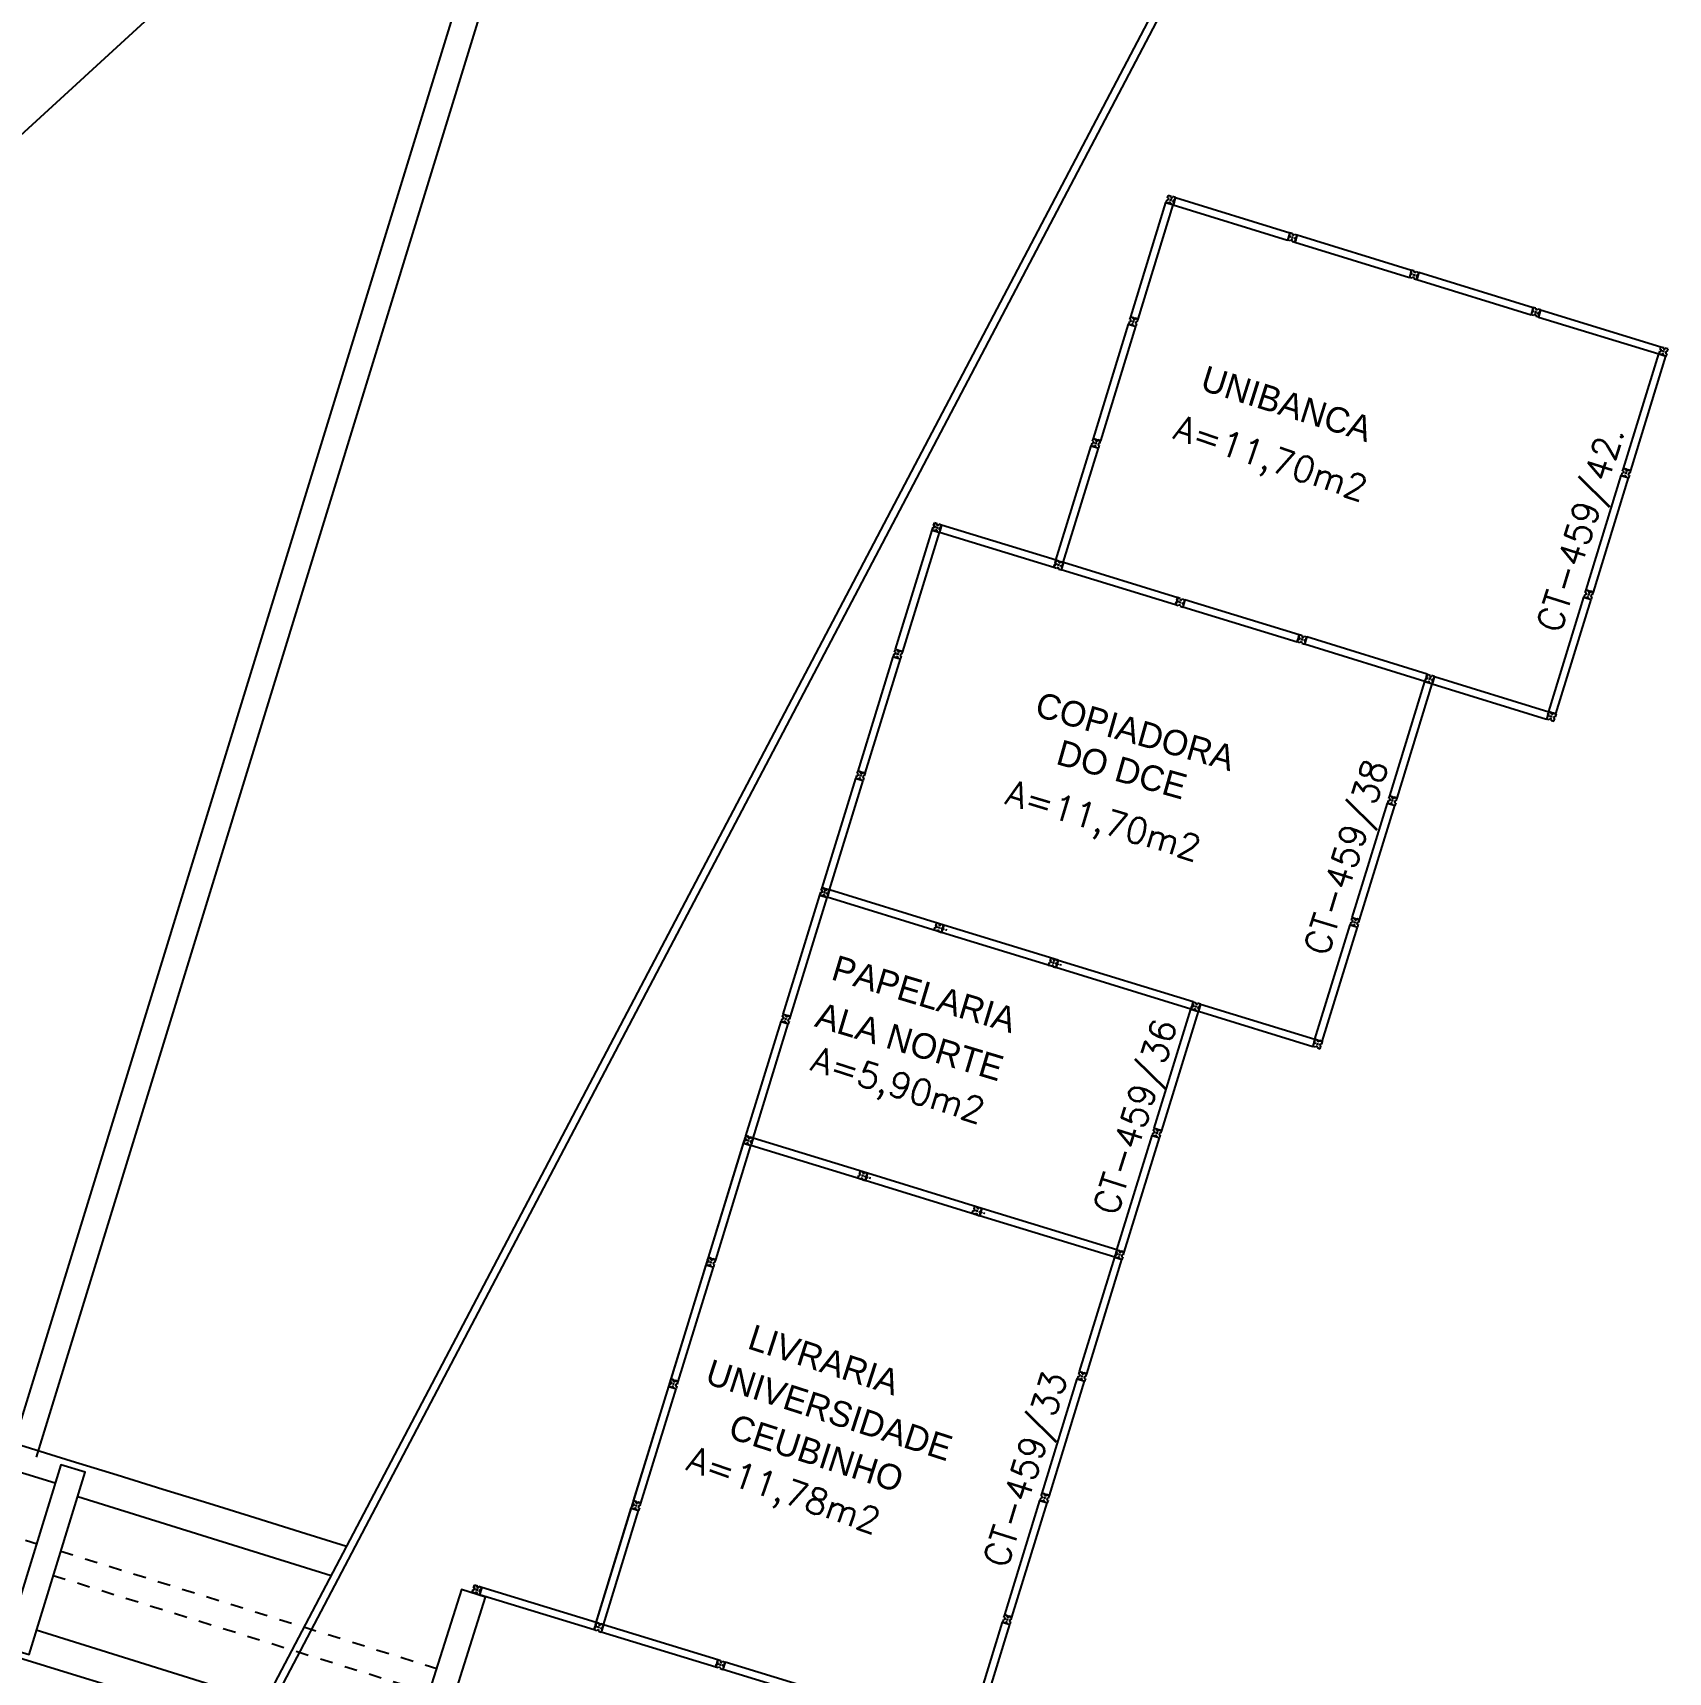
# Model space of a CAD drawing. Extents: x -165 to 137, y 302 to 416.
# Drawn here: x 100.25 to 113.09, y 345.75 to 358.64 of the extents above; entities that cross this region are included whole.
import ezdxf
from ezdxf.enums import TextEntityAlignment as Align

# ---------------------------------------------------------------- set-up
doc = ezdxf.new("R2010")
doc.units = 0
doc.header["$LTSCALE"] = 0.02
doc.header["$MEASUREMENT"] = 0
doc.linetypes.add('HIDDEN2', pattern=[0.1875, 0.125, -0.0625])
doc.layers.get('0').update_dxf_attribs({"linetype": 'CONTINUOUS'})
for name, color, linetype in [('DIV', 2, 'CONTINUOUS'), ('ESTR', 3, 'CONTINUOUS'), ('PISO', 1, 'CONTINUOUS'), ('PROJ', 1, 'HIDDEN2'), ('TEXTO', 2, 'CONTINUOUS'), ('ÁREA', 2, 'CONTINUOUS')]:
    doc.layers.add(name, color=color, linetype=linetype)
doc.styles.add('UNB-100', font='simplex.shx', dxfattribs={"height": 0.2})

# ---------------------------------------------------------------- blocks, each defined once
blk = doc.blocks.new('DIVMT-TTS')
for p, q in [((-0.03, 0.03), (-0.03, 0.006)), ((-0.008, 0.03), (-0.03, 0.03)), ((-0.0185, 0.006), (-0.03, 0.006)), ((-0.0185, -0.006), (-0.0185, 0.006)), ((-0.008, 0.03), (-0.008, 0.02)), ((-0.008, 0.02), (0.008, 0.02)), ((-0.0051, 0), (0.0051, 0)), ((0.0051, 0), (-0.0051, 0)), ((-0.0051, 0), (0.0051, 0)), ((0, -0.0051), (0, 0.0051)), ((0, 0.0051), (0, -0.0051)), ((0.008, 0.03), (0.008, 0.02)), ((0.008, 0.03), (0.03, 0.03)), ((0.0205, 0.006), (0.03, 0.006)), ((0.0205, -0.006), (0.0205, 0.006)), ((0.0205, 0.006), (0.0205, -0.006)), ((0.0205, 0.006), (0.03, 0.006)), ((0.97, 0.03), (0.03, 0.03)), ((0.03, 0.006), (0.03, 0.03)), ((0.03, -0.03), (0.03, 0.03)), ((0.03, -0.005), (0.03, 0.005)), ((0.97, -0.03), (0.97, 0.03)), ((0.97, 0.03), (0.97, 0.009)), ((0.97, 0.009), (0.97, 0.027)), ((0.9795, 0.006), (0.97, 0.006)), ((0.97, -0.005), (0.97, 0.005)), ((0.9795, 0.006), (0.9795, -0.006)), ((1.0051, 0), (0.9949, 0)), ((1, 0.0051), (1, -0.0051)), ((-0.0185, -0.006), (-0.03, -0.006)), ((-0.03, -0.03), (-0.03, -0.006)), ((-0.008, -0.03), (-0.03, -0.03)), ((-0.008, -0.03), (-0.008, -0.02)), ((-0.008, -0.02), (0.008, -0.02)), ((0.008, -0.03), (0.008, -0.02)), ((0.008, -0.03), (0.03, -0.03)), ((0.0205, -0.006), (0.03, -0.006)), ((0.0205, -0.006), (0.03, -0.006)), ((0.03, -0.006), (0.03, -0.03)), ((0.97, -0.03), (0.03, -0.03)), ((0.9795, -0.006), (0.97, -0.006)), ((0.97, -0.009), (0.97, -0.027))]:
    blk.add_line(p, q)

msp = doc.modelspace()

# ---------------------------------------------------------------- linework, layer by layer
at = {"layer": 'DIV'}
for p, q in [((112.091, 356.459), (112.074, 356.402)), ((112.085, 356.439), (112.09, 356.457)), ((112.091, 356.459), (113.037, 356.169)), ((112.049, 356.441), (112.059, 356.438)), ((112.052, 356.435), (112.055, 356.444)), ((112.072, 356.428), (112.075, 356.439)), ((112.072, 356.428), (112.081, 356.425)), ((112.08, 356.422), (112.074, 356.405)), ((112.074, 356.402), (112.08, 356.422)), ((112.074, 356.402), (113.019, 356.112)), ((112.075, 356.439), (112.084, 356.437)), ((112.084, 356.436), (112.081, 356.426)), ((113.025, 356.133), (113.019, 356.112)), ((113.042, 356.104), (113.019, 356.112)), ((113.019, 356.112), (113.076, 356.094)), ((113.025, 356.133), (113.035, 356.13)), ((113.03, 356.148), (113.037, 356.169)), ((113.03, 356.148), (113.04, 356.145)), ((113.04, 356.145), (113.035, 356.13)), ((113.037, 356.169), (113.059, 356.162)), ((113.045, 356.114), (113.042, 356.104)), ((113.045, 356.114), (113.042, 356.104)), ((113.043, 356.104), (113.052, 356.101)), ((113.045, 356.114), (113.056, 356.11)), ((113.056, 356.11), (113.045, 356.114)), ((113.052, 356.133), (113.061, 356.13)), ((113.061, 356.13), (113.052, 356.133)), ((113.056, 356.11), (113.053, 356.101)), ((113.056, 356.11), (113.053, 356.101)), ((113.053, 356.101), (113.076, 356.094)), ((113.058, 356.136), (113.055, 356.126)), ((113.055, 356.126), (113.058, 356.136)), ((113.058, 356.136), (113.055, 356.126)), ((113.056, 356.151), (113.059, 356.162)), ((113.056, 356.151), (113.068, 356.147)), ((113.068, 356.147), (113.071, 356.158)), ((113.094, 356.151), (113.071, 356.158)), ((113.078, 356.133), (113.073, 356.118)), ((113.083, 356.115), (113.073, 356.118)), ((113.083, 356.115), (113.076, 356.094)), ((113.087, 356.13), (113.078, 356.133)), ((113.087, 356.13), (113.094, 356.151)), ((107.322, 354.764), (107.329, 354.785)), ((107.329, 354.785), (107.352, 354.778)), ((107.348, 354.767), (107.352, 354.778)), ((107.36, 354.763), (107.363, 354.774)), ((107.386, 354.767), (107.363, 354.774)), ((107.023, 353.791), (107.311, 354.727)), ((107.081, 353.773), (107.369, 354.71)), ((107.318, 354.748), (107.311, 354.727)), ((107.334, 354.72), (107.311, 354.727)), ((107.311, 354.727), (107.369, 354.71)), ((107.318, 354.748), (107.327, 354.746)), ((107.322, 354.764), (107.332, 354.761)), ((107.332, 354.761), (107.327, 354.746)), ((107.337, 354.729), (107.334, 354.72)), ((107.337, 354.729), (107.334, 354.72)), ((107.335, 354.72), (107.345, 354.717)), ((107.337, 354.729), (107.348, 354.726)), ((107.348, 354.726), (107.337, 354.729)), ((107.344, 354.749), (107.354, 354.746)), ((107.354, 354.746), (107.344, 354.749)), ((107.348, 354.726), (107.346, 354.717)), ((107.348, 354.726), (107.346, 354.717)), ((107.346, 354.717), (107.369, 354.71)), ((107.35, 354.752), (107.347, 354.742)), ((107.347, 354.742), (107.35, 354.752)), ((107.35, 354.752), (107.347, 354.742)), ((107.348, 354.767), (107.36, 354.763)), ((107.37, 354.749), (107.366, 354.734)), ((107.375, 354.731), (107.366, 354.734)), ((107.375, 354.731), (107.369, 354.71)), ((107.38, 354.746), (107.37, 354.749)), ((107.38, 354.746), (107.386, 354.767)), ((110.18, 353.849), (110.187, 353.872)), ((110.198, 353.868), (110.187, 353.872)), ((110.197, 353.906), (110.19, 353.883)), ((110.201, 353.88), (110.19, 353.883)), ((110.218, 353.9), (110.197, 353.906)), ((110.201, 353.88), (110.198, 353.868)), ((110.218, 353.9), (110.215, 353.89)), ((110.215, 353.89), (110.231, 353.885)), ((110.219, 353.874), (110.216, 353.864)), ((110.216, 353.864), (110.219, 353.874)), ((110.234, 353.895), (110.231, 353.885)), ((110.234, 353.895), (110.255, 353.889)), ((110.255, 353.889), (110.237, 353.831)), ((110.248, 353.866), (110.255, 353.889)), ((111.2, 353.595), (110.255, 353.889)), ((107.023, 353.791), (107.081, 353.773)), ((107.043, 353.785), (107.026, 353.79)), ((107.048, 353.752), (107.038, 353.755)), ((107.042, 353.748), (107.045, 353.758)), ((107.043, 353.775), (107.046, 353.784)), ((107.055, 353.771), (107.043, 353.775)), ((107.047, 353.783), (107.057, 353.78)), ((107.055, 353.771), (107.058, 353.78)), ((107.061, 353.779), (107.078, 353.774)), ((107.081, 353.773), (107.061, 353.779)), ((110.201, 353.842), (110.18, 353.849)), ((110.201, 353.842), (110.204, 353.852)), ((110.204, 353.852), (110.219, 353.847)), ((110.212, 353.87), (110.222, 353.867)), ((110.222, 353.867), (110.212, 353.87)), ((110.212, 353.87), (110.222, 353.867)), ((110.216, 353.838), (110.219, 353.847)), ((110.216, 353.838), (110.237, 353.831)), ((110.239, 353.868), (110.235, 353.857)), ((110.235, 353.857), (110.239, 353.868)), ((110.235, 353.857), (110.244, 353.854)), ((110.235, 353.857), (110.244, 353.854)), ((110.244, 353.854), (110.237, 353.831)), ((111.183, 353.537), (110.237, 353.831)), ((110.239, 353.868), (110.248, 353.866)), ((110.239, 353.868), (110.248, 353.866)), ((110.247, 353.865), (110.244, 353.855)), ((111.2, 353.595), (111.183, 353.537)), ((111.2, 353.595), (111.183, 353.537)), ((111.189, 353.558), (111.183, 353.54)), ((111.183, 353.537), (111.189, 353.558)), ((111.189, 353.558), (111.183, 353.537)), ((111.189, 353.558), (111.183, 353.54)), ((111.183, 353.537), (111.189, 353.558)), ((111.189, 353.558), (111.183, 353.537)), ((111.205, 353.53), (111.183, 353.537)), ((111.183, 353.537), (111.24, 353.52)), ((111.205, 353.53), (111.183, 353.537)), ((111.183, 353.537), (111.24, 353.52)), ((111.189, 353.558), (111.199, 353.556)), ((111.189, 353.558), (111.199, 353.556)), ((111.193, 353.571), (111.19, 353.561)), ((111.193, 353.571), (111.19, 353.561)), ((111.199, 353.558), (111.19, 353.56)), ((111.199, 353.558), (111.19, 353.56)), ((111.202, 353.569), (111.193, 353.572)), ((111.202, 353.569), (111.193, 353.572)), ((111.194, 353.574), (111.2, 353.595)), ((111.194, 353.574), (111.2, 353.595)), ((111.194, 353.575), (111.199, 353.592)), ((111.194, 353.575), (111.199, 353.592)), ((111.194, 353.574), (111.203, 353.571)), ((111.194, 353.574), (111.203, 353.571)), ((111.203, 353.571), (111.199, 353.556)), ((111.203, 353.571), (111.199, 353.556)), ((111.199, 353.558), (111.202, 353.569)), ((111.199, 353.558), (111.202, 353.569)), ((111.2, 353.595), (111.223, 353.588)), ((111.2, 353.595), (111.223, 353.588)), ((111.208, 353.539), (111.205, 353.53)), ((111.208, 353.539), (111.205, 353.53)), ((111.208, 353.539), (111.205, 353.53)), ((111.208, 353.539), (111.205, 353.53)), ((111.206, 353.53), (111.216, 353.527)), ((111.206, 353.53), (111.216, 353.527)), ((111.208, 353.539), (111.22, 353.536)), ((111.22, 353.536), (111.208, 353.539)), ((111.208, 353.539), (111.22, 353.536)), ((111.22, 353.536), (111.208, 353.539)), ((111.225, 353.556), (111.215, 353.559)), ((111.215, 353.559), (111.225, 353.556)), ((111.225, 353.556), (111.215, 353.559)), ((111.225, 353.556), (111.215, 353.559)), ((111.215, 353.559), (111.225, 353.556)), ((111.225, 353.556), (111.215, 353.559)), ((111.22, 353.536), (111.217, 353.527)), ((111.22, 353.536), (111.217, 353.527)), ((111.22, 353.536), (111.217, 353.527)), ((111.22, 353.536), (111.217, 353.527)), ((111.217, 353.527), (111.24, 353.52)), ((111.217, 353.527), (111.24, 353.52)), ((111.219, 353.552), (111.222, 353.562)), ((111.222, 353.562), (111.219, 353.552)), ((111.219, 353.552), (111.222, 353.562)), ((111.222, 353.562), (111.219, 353.552)), ((111.219, 353.552), (111.222, 353.562)), ((111.222, 353.562), (111.219, 353.552)), ((111.219, 353.552), (111.222, 353.562)), ((111.222, 353.562), (111.219, 353.552)), ((111.22, 353.577), (111.223, 353.588)), ((111.22, 353.577), (111.223, 353.588)), ((111.22, 353.577), (111.231, 353.573)), ((111.22, 353.577), (111.231, 353.573)), ((111.231, 353.573), (111.235, 353.584)), ((111.231, 353.573), (111.235, 353.584)), ((111.257, 353.577), (111.235, 353.584)), ((111.257, 353.577), (111.235, 353.584)), ((111.241, 353.559), (111.237, 353.544)), ((111.241, 353.559), (111.237, 353.544)), ((111.246, 353.541), (111.237, 353.544)), ((111.246, 353.541), (111.237, 353.544)), ((111.246, 353.541), (111.24, 353.52)), ((111.246, 353.541), (111.24, 353.52)), ((111.251, 353.556), (111.241, 353.559)), ((111.251, 353.556), (111.241, 353.559)), ((111.251, 353.556), (111.257, 353.577)), ((111.251, 353.556), (111.257, 353.577)), ((112.155, 353.301), (112.212, 353.284)), ((112.175, 353.295), (112.158, 353.3)), ((112.18, 353.262), (112.17, 353.265)), ((112.173, 353.259), (112.176, 353.269)), ((112.175, 353.285), (112.178, 353.294)), ((112.187, 353.282), (112.175, 353.285)), ((112.179, 353.294), (112.189, 353.291)), ((112.187, 353.282), (112.189, 353.291)), ((112.192, 353.29), (112.21, 353.285)), ((112.212, 353.284), (112.192, 353.29)), ((106.447, 351.917), (106.712, 352.777)), ((106.505, 351.9), (106.769, 352.76)), ((106.718, 352.799), (106.712, 352.777)), ((106.735, 352.77), (106.712, 352.777)), ((106.712, 352.777), (106.769, 352.76)), ((106.718, 352.799), (106.728, 352.796)), ((106.723, 352.814), (106.73, 352.835)), ((106.723, 352.814), (106.733, 352.811)), ((106.733, 352.811), (106.728, 352.796)), ((106.73, 352.835), (106.752, 352.828)), ((106.738, 352.78), (106.735, 352.77)), ((106.738, 352.78), (106.735, 352.77)), ((106.736, 352.77), (106.745, 352.767)), ((106.738, 352.78), (106.749, 352.776)), ((106.749, 352.776), (106.738, 352.78)), ((106.744, 352.799), (106.754, 352.796)), ((106.754, 352.796), (106.744, 352.799)), ((106.749, 352.776), (106.746, 352.767)), ((106.749, 352.776), (106.746, 352.767)), ((106.746, 352.767), (106.769, 352.76)), ((106.751, 352.802), (106.748, 352.792)), ((106.748, 352.792), (106.751, 352.802)), ((106.751, 352.802), (106.748, 352.792)), ((106.749, 352.817), (106.752, 352.828)), ((106.749, 352.817), (106.761, 352.813)), ((106.761, 352.813), (106.764, 352.824)), ((106.787, 352.817), (106.764, 352.824)), ((106.771, 352.799), (106.766, 352.784)), ((106.776, 352.781), (106.766, 352.784)), ((106.776, 352.781), (106.769, 352.76)), ((106.78, 352.796), (106.771, 352.799)), ((106.78, 352.796), (106.787, 352.817)), ((106.142, 350.923), (106.43, 351.86)), ((106.199, 350.905), (106.487, 351.842)), ((106.436, 351.881), (106.43, 351.86)), ((106.453, 351.853), (106.43, 351.86)), ((106.43, 351.86), (106.487, 351.842)), ((106.436, 351.881), (106.446, 351.878)), ((106.441, 351.896), (106.447, 351.917)), ((106.441, 351.896), (106.451, 351.893)), ((106.451, 351.893), (106.446, 351.878)), ((106.447, 351.917), (106.505, 351.9)), ((106.447, 351.917), (106.47, 351.91)), ((106.468, 351.911), (106.45, 351.916)), ((106.456, 351.862), (106.453, 351.853)), ((106.456, 351.862), (106.453, 351.853)), ((106.454, 351.853), (106.463, 351.85)), ((106.456, 351.862), (106.467, 351.858)), ((106.467, 351.858), (106.456, 351.862)), ((106.472, 351.878), (106.462, 351.881)), ((106.462, 351.881), (106.472, 351.878)), ((106.472, 351.878), (106.462, 351.881)), ((106.467, 351.858), (106.464, 351.849)), ((106.467, 351.858), (106.464, 351.849)), ((106.464, 351.849), (106.487, 351.842)), ((106.466, 351.875), (106.469, 351.885)), ((106.469, 351.885), (106.466, 351.875)), ((106.466, 351.875), (106.469, 351.885)), ((106.469, 351.885), (106.466, 351.875)), ((106.467, 351.899), (106.47, 351.91)), ((106.467, 351.899), (106.478, 351.896)), ((106.468, 351.901), (106.47, 351.91)), ((106.479, 351.898), (106.468, 351.901)), ((106.471, 351.91), (106.481, 351.907)), ((106.478, 351.896), (106.482, 351.907)), ((106.479, 351.898), (106.482, 351.907)), ((106.505, 351.9), (106.482, 351.907)), ((106.489, 351.881), (106.484, 351.866)), ((106.494, 351.863), (106.484, 351.866)), ((106.485, 351.906), (106.502, 351.9)), ((106.505, 351.9), (106.485, 351.906)), ((106.494, 351.863), (106.487, 351.842)), ((106.498, 351.879), (106.489, 351.881)), ((106.498, 351.879), (106.505, 351.9)), ((108.227, 351.307), (108.234, 351.33)), ((108.248, 351.301), (108.227, 351.307)), ((108.245, 351.327), (108.234, 351.33)), ((108.244, 351.365), (108.237, 351.342)), ((108.248, 351.339), (108.237, 351.342)), ((108.265, 351.358), (108.244, 351.365)), ((108.248, 351.339), (108.245, 351.327)), ((108.248, 351.301), (108.251, 351.311)), ((108.251, 351.311), (108.266, 351.306)), ((108.259, 351.329), (108.269, 351.326)), ((108.269, 351.326), (108.259, 351.329)), ((108.259, 351.329), (108.269, 351.326)), ((108.265, 351.358), (108.263, 351.349)), ((108.263, 351.349), (108.278, 351.344)), ((108.266, 351.332), (108.263, 351.322)), ((108.263, 351.322), (108.266, 351.332)), ((108.263, 351.296), (108.266, 351.306)), ((108.263, 351.296), (108.284, 351.29)), ((108.281, 351.354), (108.278, 351.344)), ((108.281, 351.354), (108.302, 351.347)), ((108.286, 351.327), (108.282, 351.316)), ((108.282, 351.316), (108.286, 351.327)), ((108.282, 351.316), (108.291, 351.313)), ((108.282, 351.316), (108.291, 351.313)), ((108.302, 351.347), (108.284, 351.29)), ((108.291, 351.313), (108.284, 351.29)), ((108.286, 351.327), (108.295, 351.324)), ((108.286, 351.327), (108.295, 351.324)), ((108.294, 351.323), (108.292, 351.314)), ((108.295, 351.324), (108.302, 351.347)), ((109.363, 351.021), (108.302, 351.347)), ((109.345, 350.964), (108.284, 351.29)), ((106.142, 350.923), (106.199, 350.905)), ((106.162, 350.917), (106.145, 350.922)), ((106.162, 350.907), (106.165, 350.916)), ((106.166, 350.916), (106.175, 350.913)), ((106.173, 350.903), (106.176, 350.913)), ((106.179, 350.912), (106.196, 350.906)), ((106.199, 350.905), (106.179, 350.912)), ((109.363, 351.021), (109.345, 350.964)), ((109.352, 350.985), (109.345, 350.964)), ((109.345, 350.964), (109.351, 350.984)), ((109.368, 350.957), (109.345, 350.964)), ((109.345, 350.964), (109.403, 350.946)), ((109.351, 350.984), (109.346, 350.967)), ((109.361, 350.984), (109.352, 350.987)), ((109.352, 350.985), (109.361, 350.982)), ((109.355, 350.997), (109.353, 350.988)), ((109.356, 351), (109.363, 351.021)), ((109.356, 351), (109.366, 350.997)), ((109.365, 350.995), (109.356, 350.998)), ((109.357, 351.001), (109.362, 351.018)), ((109.366, 350.997), (109.361, 350.982)), ((109.361, 350.984), (109.365, 350.995)), ((109.363, 351.021), (109.386, 351.014)), ((109.371, 350.966), (109.368, 350.957)), ((109.371, 350.966), (109.368, 350.957)), ((109.369, 350.956), (109.379, 350.953)), ((109.371, 350.966), (109.382, 350.962)), ((109.382, 350.962), (109.371, 350.966)), ((109.388, 350.982), (109.378, 350.985)), ((109.378, 350.985), (109.388, 350.982)), ((109.388, 350.982), (109.378, 350.985)), ((109.382, 350.962), (109.38, 350.953)), ((109.382, 350.962), (109.38, 350.953)), ((109.38, 350.953), (109.403, 350.946)), ((109.381, 350.979), (109.384, 350.988)), ((109.384, 350.988), (109.381, 350.979)), ((109.381, 350.979), (109.384, 350.988)), ((109.384, 350.988), (109.381, 350.979)), ((109.382, 351.003), (109.386, 351.014)), ((109.382, 351.003), (109.394, 350.999)), ((109.394, 350.999), (109.397, 351.01)), ((109.42, 351.003), (109.397, 351.01)), ((109.404, 350.985), (109.399, 350.97)), ((109.409, 350.967), (109.399, 350.97)), ((109.409, 350.967), (109.403, 350.946)), ((109.414, 350.982), (109.404, 350.985)), ((109.414, 350.982), (109.42, 351.003)), ((106.167, 350.884), (106.157, 350.887)), ((106.16, 350.881), (106.163, 350.891)), ((106.173, 350.903), (106.162, 350.907)), ((110.319, 350.727), (110.376, 350.71)), ((110.339, 350.721), (110.322, 350.726)), ((110.343, 350.688), (110.334, 350.691)), ((110.337, 350.685), (110.34, 350.695)), ((110.339, 350.711), (110.342, 350.72)), ((110.35, 350.708), (110.339, 350.711)), ((110.343, 350.72), (110.352, 350.717)), ((110.35, 350.708), (110.353, 350.717)), ((110.356, 350.716), (110.373, 350.71)), ((110.376, 350.71), (110.356, 350.716)), ((107.627, 349.358), (107.634, 349.38)), ((107.645, 349.377), (107.634, 349.38)), ((107.645, 349.415), (107.638, 349.392)), ((107.649, 349.389), (107.638, 349.392)), ((107.666, 349.408), (107.645, 349.415)), ((107.649, 349.389), (107.645, 349.377)), ((107.66, 349.379), (107.67, 349.376)), ((107.67, 349.376), (107.66, 349.379)), ((107.66, 349.379), (107.67, 349.376)), ((107.666, 349.408), (107.663, 349.399)), ((107.663, 349.399), (107.678, 349.394)), ((107.666, 349.382), (107.663, 349.373)), ((107.663, 349.373), (107.666, 349.382)), ((107.681, 349.404), (107.678, 349.394)), ((107.681, 349.404), (107.702, 349.397)), ((107.686, 349.377), (107.683, 349.366)), ((107.683, 349.366), (107.686, 349.377)), ((107.683, 349.366), (107.692, 349.363)), ((107.683, 349.366), (107.692, 349.363)), ((107.702, 349.397), (107.685, 349.34)), ((107.692, 349.363), (107.685, 349.34)), ((107.686, 349.377), (107.695, 349.374)), ((107.686, 349.377), (107.695, 349.374)), ((107.695, 349.373), (107.692, 349.364)), ((107.695, 349.374), (107.702, 349.397)), ((108.763, 349.071), (107.702, 349.397)), ((107.648, 349.351), (107.627, 349.358)), ((107.648, 349.351), (107.651, 349.361)), ((107.651, 349.361), (107.667, 349.356)), ((107.664, 349.346), (107.667, 349.356)), ((107.664, 349.346), (107.685, 349.34)), ((108.746, 349.014), (107.685, 349.34)), ((108.763, 349.071), (108.746, 349.014)), ((108.752, 349.035), (108.746, 349.014)), ((108.746, 349.014), (108.752, 349.034)), ((108.769, 349.007), (108.746, 349.014)), ((108.746, 349.014), (108.803, 348.996)), ((108.752, 349.034), (108.747, 349.017)), ((108.752, 349.035), (108.762, 349.032)), ((108.756, 349.047), (108.753, 349.038)), ((108.762, 349.034), (108.753, 349.037)), ((108.765, 349.045), (108.756, 349.048)), ((108.757, 349.05), (108.763, 349.071)), ((108.757, 349.051), (108.763, 349.068)), ((108.757, 349.05), (108.767, 349.047)), ((108.767, 349.047), (108.762, 349.032)), ((108.762, 349.034), (108.765, 349.045)), ((108.763, 349.071), (108.786, 349.064)), ((108.763, 349.071), (108.821, 349.053)), ((108.783, 349.065), (108.766, 349.07)), ((108.772, 349.016), (108.769, 349.007)), ((108.772, 349.016), (108.769, 349.007)), ((108.77, 349.006), (108.779, 349.003)), ((108.772, 349.016), (108.783, 349.012)), ((108.783, 349.012), (108.772, 349.016)), ((108.788, 349.032), (108.778, 349.035)), ((108.778, 349.035), (108.788, 349.032)), ((108.788, 349.032), (108.778, 349.035)), ((108.788, 349.032), (108.778, 349.035)), ((108.783, 349.012), (108.78, 349.003)), ((108.783, 349.012), (108.78, 349.003)), ((108.78, 349.003), (108.803, 348.996)), ((108.782, 349.029), (108.785, 349.038)), ((108.785, 349.038), (108.782, 349.029)), ((108.782, 349.029), (108.785, 349.038)), ((108.785, 349.038), (108.782, 349.029)), ((108.782, 349.029), (108.785, 349.038)), ((108.783, 349.053), (108.786, 349.064)), ((108.783, 349.053), (108.794, 349.05)), ((108.784, 349.055), (108.786, 349.064)), ((108.795, 349.051), (108.784, 349.055)), ((108.787, 349.064), (108.797, 349.061)), ((108.794, 349.05), (108.798, 349.061)), ((108.795, 349.051), (108.798, 349.061)), ((108.821, 349.053), (108.798, 349.061)), ((108.805, 349.035), (108.8, 349.02)), ((108.81, 349.017), (108.8, 349.02)), ((108.801, 349.06), (108.818, 349.054)), ((108.821, 349.053), (108.801, 349.06)), ((108.81, 349.017), (108.803, 348.996)), ((108.814, 349.032), (108.805, 349.035)), ((108.814, 349.032), (108.821, 349.053)), ((103.706, 346.401), (103.699, 346.38)), ((103.706, 346.401), (103.715, 346.398)), ((103.71, 346.417), (103.717, 346.438)), ((103.71, 346.417), (103.72, 346.414)), ((103.72, 346.414), (103.715, 346.398)), ((103.717, 346.438), (103.74, 346.431)), ((103.732, 346.402), (103.742, 346.399)), ((103.742, 346.399), (103.732, 346.402)), ((103.738, 346.405), (103.735, 346.395)), ((103.735, 346.395), (103.738, 346.405)), ((103.738, 346.405), (103.735, 346.395)), ((103.736, 346.42), (103.74, 346.431)), ((103.736, 346.42), (103.748, 346.416)), ((103.748, 346.416), (103.751, 346.427)), ((103.774, 346.42), (103.751, 346.427)), ((103.758, 346.402), (103.754, 346.387)), ((103.768, 346.399), (103.758, 346.402)), ((103.768, 346.399), (103.774, 346.42)), ((103.698, 346.377), (103.699, 346.38)), ((103.722, 346.373), (103.699, 346.38)), ((103.699, 346.38), (103.757, 346.363)), ((103.725, 346.382), (103.722, 346.373)), ((103.725, 346.382), (103.722, 346.373)), ((103.723, 346.373), (103.733, 346.37)), ((103.725, 346.382), (103.736, 346.379)), ((103.736, 346.379), (103.725, 346.382)), ((103.736, 346.379), (103.734, 346.37)), ((103.736, 346.379), (103.734, 346.37)), ((103.734, 346.37), (103.757, 346.363)), ((103.763, 346.384), (103.754, 346.387)), ((103.755, 346.359), (103.757, 346.363)), ((103.763, 346.384), (103.757, 346.363))]:
    msp.add_line(p, q, dxfattribs=at)
at = {"layer": 'DIV', "color": 1}
for p, q in [((112.743, 355.213), (113.019, 356.112)), ((112.8, 355.195), (113.076, 356.094)), ((112.732, 355.177), (112.725, 355.156)), ((112.732, 355.177), (112.741, 355.174)), ((112.736, 355.192), (112.743, 355.213)), ((112.736, 355.192), (112.746, 355.189)), ((112.746, 355.189), (112.741, 355.174)), ((112.743, 355.213), (112.766, 355.206)), ((112.743, 355.213), (112.8, 355.195)), ((112.763, 355.207), (112.746, 355.212)), ((112.758, 355.177), (112.767, 355.174)), ((112.767, 355.174), (112.758, 355.177)), ((112.767, 355.174), (112.758, 355.177)), ((112.764, 355.18), (112.761, 355.171)), ((112.761, 355.171), (112.764, 355.18)), ((112.764, 355.18), (112.761, 355.171)), ((112.761, 355.171), (112.764, 355.18)), ((112.762, 355.195), (112.766, 355.206)), ((112.762, 355.195), (112.774, 355.191)), ((112.763, 355.197), (112.766, 355.206)), ((112.774, 355.193), (112.763, 355.197)), ((112.767, 355.206), (112.776, 355.203)), ((112.774, 355.191), (112.777, 355.202)), ((112.774, 355.193), (112.777, 355.202)), ((112.8, 355.195), (112.777, 355.202)), ((112.784, 355.177), (112.779, 355.162)), ((112.789, 355.159), (112.779, 355.162)), ((112.78, 355.202), (112.797, 355.196)), ((112.8, 355.195), (112.78, 355.202)), ((112.794, 355.174), (112.784, 355.177)), ((112.794, 355.174), (112.8, 355.195)), ((112.449, 354.257), (112.725, 355.156)), ((112.506, 354.24), (112.782, 355.138)), ((112.748, 355.149), (112.725, 355.156)), ((112.725, 355.156), (112.782, 355.138)), ((112.751, 355.158), (112.748, 355.149)), ((112.751, 355.158), (112.748, 355.149)), ((112.749, 355.148), (112.759, 355.145)), ((112.751, 355.158), (112.762, 355.154)), ((112.762, 355.154), (112.751, 355.158)), ((112.762, 355.154), (112.759, 355.145)), ((112.762, 355.154), (112.759, 355.145)), ((112.759, 355.145), (112.782, 355.138)), ((112.789, 355.159), (112.782, 355.138)), ((112.155, 353.301), (112.431, 354.2)), ((112.212, 353.284), (112.489, 354.182)), ((112.438, 354.221), (112.431, 354.2)), ((112.454, 354.193), (112.431, 354.2)), ((112.431, 354.2), (112.489, 354.182)), ((112.438, 354.221), (112.447, 354.218)), ((112.442, 354.236), (112.449, 354.257)), ((112.442, 354.236), (112.452, 354.233)), ((112.452, 354.233), (112.447, 354.218)), ((112.449, 354.257), (112.506, 354.24)), ((112.449, 354.257), (112.472, 354.25)), ((112.469, 354.251), (112.452, 354.256)), ((112.457, 354.202), (112.454, 354.193)), ((112.457, 354.202), (112.454, 354.193)), ((112.455, 354.192), (112.465, 354.19)), ((112.457, 354.202), (112.468, 354.198)), ((112.468, 354.198), (112.457, 354.202)), ((112.474, 354.218), (112.464, 354.221)), ((112.464, 354.221), (112.474, 354.218)), ((112.474, 354.218), (112.464, 354.221)), ((112.468, 354.198), (112.466, 354.189)), ((112.468, 354.198), (112.466, 354.189)), ((112.466, 354.189), (112.489, 354.182)), ((112.467, 354.215), (112.47, 354.225)), ((112.47, 354.225), (112.467, 354.215)), ((112.467, 354.215), (112.47, 354.225)), ((112.47, 354.225), (112.467, 354.215)), ((112.468, 354.239), (112.472, 354.25)), ((112.468, 354.239), (112.48, 354.236)), ((112.469, 354.241), (112.472, 354.25)), ((112.48, 354.237), (112.469, 354.241)), ((112.473, 354.25), (112.482, 354.247)), ((112.48, 354.237), (112.483, 354.247)), ((112.48, 354.236), (112.483, 354.247)), ((112.506, 354.24), (112.483, 354.247)), ((112.486, 354.246), (112.503, 354.24)), ((112.506, 354.24), (112.486, 354.246)), ((112.49, 354.221), (112.486, 354.206)), ((112.495, 354.203), (112.486, 354.206)), ((112.495, 354.203), (112.489, 354.182)), ((112.5, 354.218), (112.49, 354.221)), ((112.5, 354.218), (112.506, 354.24)), ((110.906, 352.639), (111.183, 353.537)), ((110.964, 352.621), (111.24, 353.52)), ((110.895, 352.603), (110.889, 352.582)), ((110.895, 352.603), (110.905, 352.6)), ((110.9, 352.618), (110.906, 352.639)), ((110.9, 352.618), (110.909, 352.615)), ((110.909, 352.615), (110.905, 352.6)), ((110.906, 352.639), (110.929, 352.632)), ((110.906, 352.639), (110.964, 352.621)), ((110.926, 352.633), (110.909, 352.638)), ((110.914, 352.584), (110.912, 352.575)), ((110.914, 352.584), (110.912, 352.575)), ((110.914, 352.584), (110.926, 352.58)), ((110.926, 352.58), (110.914, 352.584)), ((110.921, 352.603), (110.931, 352.6)), ((110.931, 352.6), (110.921, 352.603)), ((110.931, 352.6), (110.921, 352.603)), ((110.928, 352.606), (110.925, 352.597)), ((110.925, 352.597), (110.928, 352.606)), ((110.928, 352.606), (110.925, 352.597)), ((110.925, 352.597), (110.928, 352.606)), ((110.926, 352.621), (110.929, 352.632)), ((110.926, 352.623), (110.929, 352.632)), ((110.938, 352.619), (110.926, 352.623)), ((110.926, 352.621), (110.937, 352.617)), ((110.93, 352.632), (110.94, 352.629)), ((110.937, 352.617), (110.941, 352.628)), ((110.938, 352.619), (110.941, 352.628)), ((110.964, 352.621), (110.941, 352.628)), ((110.948, 352.603), (110.943, 352.588)), ((110.953, 352.585), (110.943, 352.588)), ((110.944, 352.627), (110.961, 352.622)), ((110.964, 352.621), (110.944, 352.627)), ((110.953, 352.585), (110.946, 352.564)), ((110.957, 352.6), (110.948, 352.603)), ((110.957, 352.6), (110.964, 352.621)), ((110.612, 351.683), (110.889, 352.582)), ((110.67, 351.665), (110.946, 352.564)), ((110.912, 352.575), (110.889, 352.582)), ((110.889, 352.582), (110.946, 352.564)), ((110.913, 352.574), (110.922, 352.571)), ((110.926, 352.58), (110.923, 352.571)), ((110.926, 352.58), (110.923, 352.571)), ((110.923, 352.571), (110.946, 352.564)), ((110.606, 351.662), (110.612, 351.683)), ((110.612, 351.683), (110.67, 351.665)), ((110.612, 351.683), (110.635, 351.676)), ((110.633, 351.677), (110.615, 351.682)), ((110.319, 350.727), (110.595, 351.626)), ((110.376, 350.71), (110.652, 351.608)), ((110.601, 351.647), (110.595, 351.626)), ((110.618, 351.619), (110.595, 351.626)), ((110.595, 351.626), (110.652, 351.608)), ((110.601, 351.647), (110.611, 351.644)), ((110.606, 351.662), (110.616, 351.659)), ((110.616, 351.659), (110.611, 351.644)), ((110.621, 351.628), (110.618, 351.619)), ((110.621, 351.628), (110.618, 351.619)), ((110.619, 351.618), (110.628, 351.615)), ((110.621, 351.628), (110.632, 351.624)), ((110.632, 351.624), (110.621, 351.628)), ((110.637, 351.644), (110.627, 351.647)), ((110.627, 351.647), (110.637, 351.644)), ((110.637, 351.644), (110.627, 351.647)), ((110.632, 351.624), (110.629, 351.615)), ((110.632, 351.624), (110.629, 351.615)), ((110.629, 351.615), (110.652, 351.608)), ((110.631, 351.641), (110.634, 351.65)), ((110.634, 351.65), (110.631, 351.641)), ((110.631, 351.641), (110.634, 351.65)), ((110.634, 351.65), (110.631, 351.641)), ((110.632, 351.665), (110.635, 351.676)), ((110.632, 351.665), (110.644, 351.662)), ((110.633, 351.667), (110.635, 351.676)), ((110.644, 351.663), (110.633, 351.667)), ((110.636, 351.676), (110.646, 351.673)), ((110.644, 351.663), (110.647, 351.673)), ((110.644, 351.662), (110.647, 351.673)), ((110.67, 351.665), (110.647, 351.673)), ((110.654, 351.647), (110.649, 351.632)), ((110.659, 351.629), (110.649, 351.632)), ((110.65, 351.672), (110.667, 351.666)), ((110.67, 351.665), (110.65, 351.672)), ((110.659, 351.629), (110.652, 351.608)), ((110.663, 351.644), (110.654, 351.647)), ((110.663, 351.644), (110.67, 351.665)), ((109.057, 350.027), (109.345, 350.964)), ((109.115, 350.009), (109.403, 350.946)), ((109.051, 350.006), (109.057, 350.027)), ((109.057, 350.027), (109.115, 350.009)), ((109.057, 350.027), (109.08, 350.02)), ((109.077, 350.021), (109.06, 350.026)), ((109.077, 350.011), (109.08, 350.02)), ((109.077, 350.009), (109.08, 350.02)), ((109.089, 350.007), (109.077, 350.011)), ((109.077, 350.009), (109.088, 350.005)), ((109.081, 350.02), (109.091, 350.017)), ((109.088, 350.005), (109.092, 350.016)), ((109.089, 350.007), (109.092, 350.016)), ((109.115, 350.009), (109.092, 350.016)), ((109.095, 350.016), (109.112, 350.01)), ((109.115, 350.009), (109.095, 350.016)), ((109.108, 349.988), (109.115, 350.009)), ((108.763, 349.071), (109.04, 349.97)), ((108.821, 349.053), (109.097, 349.952)), ((109.046, 349.991), (109.04, 349.97)), ((109.063, 349.963), (109.04, 349.97)), ((109.04, 349.97), (109.097, 349.952)), ((109.046, 349.991), (109.056, 349.988)), ((109.051, 350.006), (109.06, 350.003)), ((109.06, 350.003), (109.056, 349.988)), ((109.065, 349.972), (109.063, 349.963)), ((109.065, 349.972), (109.063, 349.963)), ((109.064, 349.962), (109.073, 349.959)), ((109.065, 349.972), (109.077, 349.968)), ((109.077, 349.968), (109.065, 349.972)), ((109.082, 349.988), (109.072, 349.991)), ((109.072, 349.991), (109.082, 349.988)), ((109.082, 349.988), (109.072, 349.991)), ((109.077, 349.968), (109.074, 349.959)), ((109.077, 349.968), (109.074, 349.959)), ((109.074, 349.959), (109.097, 349.952)), ((109.076, 349.985), (109.079, 349.994)), ((109.079, 349.994), (109.076, 349.985)), ((109.076, 349.985), (109.079, 349.994)), ((109.079, 349.994), (109.076, 349.985)), ((109.099, 349.991), (109.094, 349.976)), ((109.103, 349.973), (109.094, 349.976)), ((109.103, 349.973), (109.097, 349.952)), ((109.108, 349.988), (109.099, 349.991)), ((108.47, 348.115), (108.746, 349.014)), ((108.527, 348.098), (108.803, 348.996)), ((108.458, 348.079), (108.452, 348.058)), ((108.458, 348.079), (108.468, 348.076)), ((108.463, 348.094), (108.47, 348.115)), ((108.463, 348.094), (108.473, 348.091)), ((108.473, 348.091), (108.468, 348.076)), ((108.47, 348.115), (108.493, 348.108)), ((108.47, 348.115), (108.527, 348.098)), ((108.49, 348.109), (108.472, 348.114)), ((108.485, 348.079), (108.494, 348.076)), ((108.494, 348.076), (108.485, 348.079)), ((108.494, 348.076), (108.485, 348.079)), ((108.491, 348.083), (108.488, 348.073)), ((108.488, 348.073), (108.491, 348.083)), ((108.491, 348.083), (108.488, 348.073)), ((108.488, 348.073), (108.491, 348.083)), ((108.489, 348.097), (108.493, 348.108)), ((108.489, 348.097), (108.501, 348.094)), ((108.49, 348.099), (108.493, 348.108)), ((108.501, 348.096), (108.49, 348.099)), ((108.493, 348.108), (108.503, 348.105)), ((108.501, 348.094), (108.504, 348.105)), ((108.501, 348.096), (108.504, 348.105)), ((108.527, 348.098), (108.504, 348.105)), ((108.511, 348.08), (108.506, 348.064)), ((108.507, 348.104), (108.524, 348.098)), ((108.527, 348.098), (108.507, 348.104)), ((108.52, 348.077), (108.511, 348.08)), ((108.52, 348.077), (108.527, 348.098)), ((108.176, 347.159), (108.452, 348.058)), ((108.233, 347.142), (108.509, 348.04)), ((108.475, 348.051), (108.452, 348.058)), ((108.452, 348.058), (108.509, 348.04)), ((108.478, 348.06), (108.475, 348.051)), ((108.478, 348.06), (108.475, 348.051)), ((108.476, 348.051), (108.485, 348.048)), ((108.478, 348.06), (108.489, 348.056)), ((108.489, 348.056), (108.478, 348.06)), ((108.489, 348.056), (108.486, 348.047)), ((108.489, 348.056), (108.486, 348.047)), ((108.486, 348.047), (108.509, 348.04)), ((108.516, 348.061), (108.506, 348.064)), ((108.516, 348.061), (108.509, 348.04)), ((107.882, 346.204), (108.158, 347.102)), ((107.939, 346.186), (108.215, 347.084)), ((108.165, 347.123), (108.158, 347.102)), ((108.181, 347.095), (108.158, 347.102)), ((108.158, 347.102), (108.215, 347.084)), ((108.165, 347.123), (108.174, 347.12)), ((108.169, 347.138), (108.176, 347.159)), ((108.169, 347.138), (108.179, 347.135)), ((108.179, 347.135), (108.174, 347.12)), ((108.176, 347.159), (108.199, 347.152)), ((108.176, 347.159), (108.233, 347.142)), ((108.196, 347.153), (108.179, 347.159)), ((108.184, 347.104), (108.181, 347.095)), ((108.184, 347.104), (108.181, 347.095)), ((108.182, 347.095), (108.192, 347.092)), ((108.184, 347.104), (108.195, 347.101)), ((108.195, 347.101), (108.184, 347.104)), ((108.191, 347.123), (108.201, 347.12)), ((108.201, 347.12), (108.191, 347.123)), ((108.201, 347.12), (108.191, 347.123)), ((108.195, 347.101), (108.193, 347.091)), ((108.195, 347.101), (108.193, 347.091)), ((108.193, 347.091), (108.215, 347.084)), ((108.197, 347.127), (108.194, 347.117)), ((108.194, 347.117), (108.197, 347.127)), ((108.197, 347.127), (108.194, 347.117)), ((108.194, 347.117), (108.197, 347.127)), ((108.195, 347.141), (108.199, 347.152)), ((108.195, 347.141), (108.207, 347.138)), ((108.196, 347.143), (108.199, 347.152)), ((108.207, 347.14), (108.196, 347.143)), ((108.2, 347.152), (108.209, 347.149)), ((108.207, 347.138), (108.21, 347.149)), ((108.207, 347.14), (108.21, 347.149)), ((108.233, 347.142), (108.21, 347.149)), ((108.217, 347.124), (108.212, 347.108)), ((108.222, 347.105), (108.212, 347.108)), ((108.213, 347.148), (108.23, 347.143)), ((108.233, 347.142), (108.213, 347.148)), ((108.222, 347.105), (108.215, 347.084)), ((108.227, 347.121), (108.217, 347.124)), ((108.227, 347.121), (108.233, 347.142)), ((107.588, 345.248), (107.864, 346.146)), ((107.871, 346.167), (107.864, 346.146)), ((107.887, 346.139), (107.864, 346.146)), ((107.864, 346.146), (107.922, 346.129)), ((107.871, 346.167), (107.88, 346.164)), ((107.875, 346.182), (107.882, 346.204)), ((107.875, 346.182), (107.885, 346.18)), ((107.885, 346.18), (107.88, 346.164)), ((107.882, 346.204), (107.939, 346.186)), ((107.882, 346.204), (107.905, 346.196)), ((107.902, 346.197), (107.885, 346.203)), ((107.89, 346.148), (107.887, 346.139)), ((107.89, 346.148), (107.887, 346.139)), ((107.89, 346.148), (107.902, 346.145)), ((107.902, 346.145), (107.89, 346.148)), ((107.907, 346.165), (107.897, 346.168)), ((107.897, 346.168), (107.907, 346.165)), ((107.907, 346.165), (107.897, 346.168)), ((107.902, 346.145), (107.899, 346.136)), ((107.902, 346.145), (107.899, 346.136)), ((107.9, 346.161), (107.903, 346.171)), ((107.903, 346.171), (107.9, 346.161)), ((107.9, 346.161), (107.903, 346.171)), ((107.903, 346.171), (107.9, 346.161)), ((107.902, 346.187), (107.905, 346.196)), ((107.902, 346.185), (107.905, 346.196)), ((107.914, 346.184), (107.902, 346.187)), ((107.902, 346.185), (107.913, 346.182)), ((107.906, 346.196), (107.915, 346.193)), ((107.913, 346.182), (107.916, 346.193)), ((107.914, 346.184), (107.916, 346.193)), ((107.939, 346.186), (107.916, 346.193)), ((107.919, 346.192), (107.936, 346.187)), ((107.939, 346.186), (107.919, 346.192)), ((107.923, 346.168), (107.919, 346.153)), ((107.928, 346.15), (107.919, 346.153)), ((107.928, 346.15), (107.922, 346.129)), ((107.933, 346.165), (107.923, 346.168)), ((107.933, 346.165), (107.939, 346.186)), ((107.645, 345.23), (107.922, 346.129)), ((107.888, 346.139), (107.898, 346.136)), ((107.899, 346.136), (107.922, 346.129))]:
    msp.add_line(p, q, dxfattribs=at)
at = {"layer": 'DIV'}
msp.add_lwpolyline([(104.67, 346.134), (104.67, 346.134), (105.845, 349.958)], dxfattribs=at)
at = {"layer": 'ESTR'}
for points in [[(100.027, 345.95), (100.218, 345.892), (100.659, 347.326), (100.468, 347.384)], [(103.161, 344.973), (103.352, 344.913), (103.804, 346.343), (103.614, 346.403)]]:
    msp.add_lwpolyline(points, close=True, dxfattribs=at)
at = {"layer": 'PISO'}
for p, q in [((99.596, 340.684), (112.578, 365.388)), ((99.571, 340.765), (112.483, 365.334)), ((104.481, 361.801), (91.582, 349.972)), ((100.086, 347.502), (104.496, 361.849)), ((100.277, 347.443), (104.687, 361.791)), ((97.461, 348.138), (100.423, 347.241)), ((100.6, 347.135), (102.591, 346.513)), ((100.272, 346.085), (102.071, 345.523))]:
    msp.add_line(p, q, dxfattribs=at)
for radius, start, end in [(387.088, 72.58205, 79.73277), (385.488, 72.6253, 79.74039)]:
    msp.add_arc((-13.16, -22.598), radius, start, end, dxfattribs=at)
at = {"layer": 'PROJ'}
for p, q in [((97.317, 347.659), (100.28, 346.762)), ((100.466, 346.705), (103.42, 345.783)), ((100.406, 346.514), (103.361, 345.592))]:
    msp.add_line(p, q, dxfattribs=at)

# ---------------------------------------------------------------- block references
at = {"layer": 'DIV'}
for p, rotation in [((109.186, 357.321), 252.9129971681435), ((110.142, 357.027), 162.9129971681425), ((111.098, 356.733), 162.9129971681425), ((112.054, 356.44), 162.9129971681425), ((108.892, 356.365), 252.9129971681435), ((108.598, 355.409), 252.9129971681435), ((107.043, 353.753), 252.9129971681435), ((112.176, 353.263), 162.9129971681425), ((106.162, 350.886), 252.9129971681435), ((110.339, 350.69), 162.9129971681425), ((105.868, 349.93), 252.9129971681435), ((105.574, 348.974), 252.9129971681435), ((105.28, 348.018), 252.9129971681435), ((104.986, 347.062), 252.9129971681435)]:
    msp.add_blockref('DIVMT-TTS', p, dxfattribs=dict(at, rotation=rotation))
at = {"layer": 'DIV', "xscale": -1, "rotation": 162.9129971681445}
for p in [(107.349, 354.747), (108.305, 354.453), (109.26, 354.16), (106.467, 351.88), (107.366, 351.604), (105.868, 349.93), (106.766, 349.654), (103.737, 346.4), (104.693, 346.106), (105.648, 345.813)]:
    msp.add_blockref('DIVMT-TTS', p, dxfattribs=at)

# ---------------------------------------------------------------- texts
at = {"layer": 'TEXTO'}
for s, rotation, p in [('UNIBANCA', 342.4901, (109.408, 355.833)), ('COPIADORA', 344.2036, (108.108, 353.269)), ('DO DCE', 344.2036, (108.275, 352.892)), ('PAPELARIA', 343.3204, (106.509, 351.2)), ('ALA NORTE', 343.3204, (106.38, 350.83)), ('LIVRARIA', 342.1064, (105.851, 348.3)), ('UNIVERSIDADE', 342.1064, (105.518, 348.026)), ('CEUBINHO', 342.1064, (105.7, 347.597))]:
    msp.add_text(s, height=0.2, rotation=rotation, dxfattribs=at).set_placement(p)
at = {"layer": 'ÁREA', "style": 'UNB-100'}
for s, rotation, p in [('A=11,70m2', 341.4543, (109.941, 355.2)), ('CT-459/42.', 72.4786, (112.498, 354.707)), ('CT-459/38', 72.4786, (110.657, 352.128)), ('A=11,70m2', 343.1679, (108.629, 352.351)), ('CT-459/36', 72.4786, (109.001, 350.089)), ('A=5,90m2', 342.2847, (107.015, 350.274)), ('CT-459/33', 72.4786, (108.138, 347.319)), ('A=11,78m2', 341.0707, (106.115, 347.091))]:
    msp.add_text(s, height=0.2, rotation=rotation, dxfattribs=at).set_placement(p, align=Align.CENTER)

doc.saveas('drawing.dxf')
